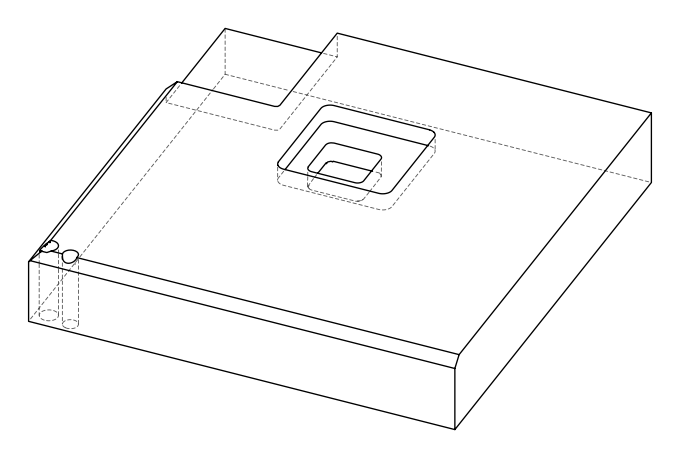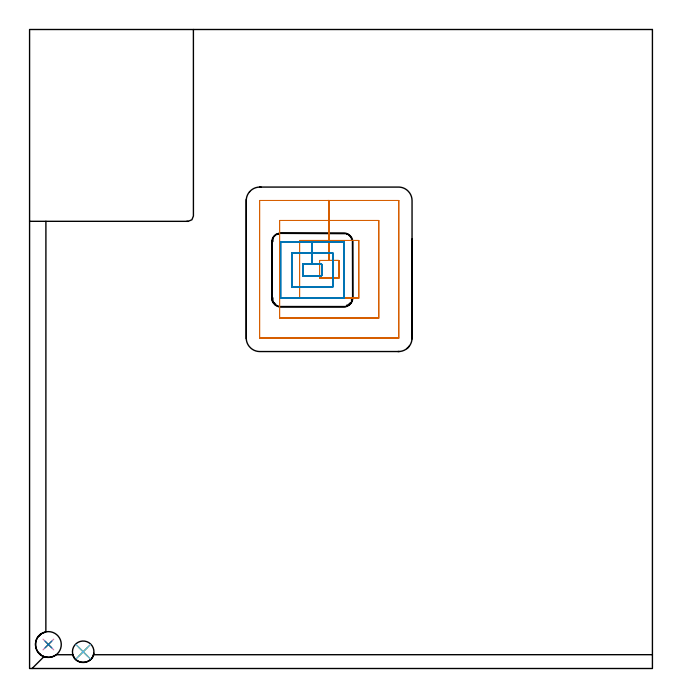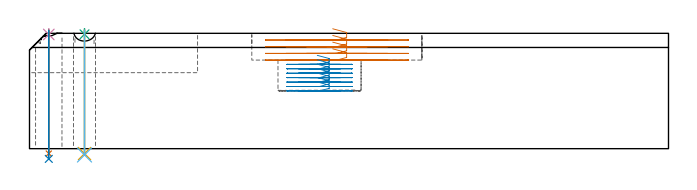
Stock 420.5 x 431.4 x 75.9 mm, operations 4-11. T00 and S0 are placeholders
(PLAN: 11 operations, 8 tool changes, 173.4 min)
(1 AREA_MILL | FG_CHAMFER_SURFACE | UGT0205_001 | 13.38 min | 18174 mm3)
(2 AREA_MILL_1 | FG_CHAMFER_SURFACE_1 | UGT0205_001 | 9.77 min | 18325 mm3)
(3 MILL_CORNER_NOTCH_RECTANGULAR | CORNER_NOTCH_RECTANGULAR | NXT0201_008 | Follow Part, ap 1.5, ae 75% | 136.14 min | 370526 mm3)
(4 MILL_RECTANGULAR_POCKET | POCKET_RECTANGULAR_STRAIGHT | UGT0201_100 | Follow Part, ap 4.5, ae 75% | 7.58 min | 217412 mm3)
(5 MILL_RECTANGULAR_POCKET_1 | POCKET_RECTANGULAR_STRAIGHT_1 | UGT0201_092 | Follow Part, ap 3, ae 75% | 5.13 min | 54682 mm3)
(6 SPOT_DRILL | STEP1HOLE | NXT0321_9005460120000 | 0.03 min | 4 mm3)
(7 SPOT_DRILL_1 | STEP1HOLE_1 | NXT0321_9005460120000 | 0.03 min | 0 mm3)
(8 DRILL_THROUGH_HOLE_INTO_CENTER | STEP1HOLE | NXT0301_065 | 0.33 min | 5182 mm3)
(9 DRILL_TO_ENLARGE_THROUGH_HOLE | STEP1HOLE | NXT0301_106 | 0.33 min | 7171 mm3)
(10 DRILL_THROUGH_HOLE_INTO_CENTER_1 | STEP1HOLE_1 | NXT0301_065 | 0.33 min | 5226 mm3)
(11 DRILL_TO_ENLARGE_THROUGH_HOLE_1 | STEP1HOLE_1 | UGT0301_245 | 0.34 min | 12534 mm3)
(TOOL UGT0205_001 | Chamfer Mill 20 x 3 x 45 deg. | D20 FL50 Z2)
(TOOL NXT0201_008 | ENDMILL 6mm [2P460-0600-NA 1630] | D6 FL26 Z6)
(TOOL UGT0201_100 | End Mill 18 mm | D18 FL22 Z2)
(TOOL UGT0201_092 | End mill 12 mm | D12 R1 FL26 Z4)
(TOOL NXT0321_9005460120000 | NC Spot Drill, 142deg, 12mm, Carbide, Uncoated | D12 PA142 FL30 Z2)
(TOOL NXT0301_065 | Carbide Drill 9.4mm [860.1-0940-075A1-MM 2214] | D9.4 PA140 FL98 Z2)
(TOOL NXT0301_106 | Carbide Drill 14.5mm [860.1-1450-073A1-MM 2214] | D14.5 PA140 FL83 Z2)
(TOOL UGT0301_245 | Twist Drill 17.4 mm | D17.4 PA118 FL130 Z2)
(OP 4 MILL_RECTANGULAR_POCKET)
G17 G21 G94 G90
T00 M6
G54
G17 G0 G90 X199.533 Y263.5 S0 M3
G43 Z85.9 H0
Z78.9
G94 G1 X208.7 Z76.444 F250.
Y275.5 Z73.228
X202.25 Z71.5
X195.8 F500.
Y263.5
X208.7
Y275.5
X202.25
Y289.
X182.3
Y250.
X222.2
Y289.
X202.25
Y302.5
X168.8
Y236.5
X235.7
Y302.5
X202.25
Y316.
X155.4
X155.345 Y315.995
X155.305 Y315.955
X155.3 Y315.9
Y223.1
X155.305 Y223.045
X155.345 Y223.005
X155.4 Y223.
X249.1
X249.155 Y223.005
X249.195 Y223.045
X249.2 Y223.1
Y315.9
X249.195 Y315.955
X249.155 Y315.995
X249.1 Y316.
X202.25
X201.25
G0 X199.533 Y263.5 Z74.5
G1 X208.7 Z72.044 F250.
Y275.5 Z68.828
X202.25 Z67.1
X195.8 F500.
Y263.5
X208.7
Y275.5
X202.25
Y289.
X182.3
Y250.
X222.2
Y289.
X202.25
Y302.5
X168.8
Y236.5
X235.7
Y302.5
X202.25
Y316.
X155.4
X155.345 Y315.995
X155.305 Y315.955
X155.3 Y315.9
Y223.1
X155.305 Y223.045
X155.345 Y223.005
X155.4 Y223.
X249.1
X249.155 Y223.005
X249.195 Y223.045
X249.2 Y223.1
Y315.9
X249.195 Y315.955
X249.155 Y315.995
X249.1 Y316.
X202.25
X201.25
G0 X199.533 Y263.5 Z70.1
G1 X208.7 Z67.644 F250.
Y275.5 Z64.428
X202.25 Z62.7
X195.8 F500.
Y263.5
X208.7
Y275.5
X202.25
Y289.
X182.3
Y250.
X222.2
Y289.
X202.25
Y302.5
X168.8
Y236.5
X235.7
Y302.5
X202.25
Y316.
X155.4
X155.345 Y315.995
X155.305 Y315.955
X155.3 Y315.9
Y223.1
X155.305 Y223.045
X155.345 Y223.005
X155.4 Y223.
X249.1
X249.155 Y223.005
X249.195 Y223.045
X249.2 Y223.1
Y315.9
X249.195 Y315.955
X249.155 Y315.995
X249.1 Y316.
X202.25
X201.25
G0 X199.533 Y263.5 Z65.7
G1 X208.7 Z63.244 F250.
Y275.5 Z60.028
X202.25 Z58.3
X195.8 F500.
Y263.5
X208.7
Y275.5
X202.25
Y289.
X182.3
Y250.
X222.2
Y289.
X202.25
Y302.5
X168.8
Y236.5
X235.7
Y302.5
X202.25
Y316.
X155.4
X155.345 Y315.995
X155.305 Y315.955
X155.3 Y315.9
Y223.1
X155.305 Y223.045
X155.345 Y223.005
X155.4 Y223.
X249.1
X249.155 Y223.005
X249.195 Y223.045
X249.2 Y223.1
Y315.9
X249.195 Y315.955
X249.155 Y315.995
X249.1 Y316.
X202.25
X201.25
G0 Z85.9
M5
M2
(OP 5 MILL_RECTANGULAR_POCKET_1)
G17 G21 G94 G90
T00 M6
G54
G17 G0 G90 X189.374 Y265.1 S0 M3
G43 Z85.9 H0
Z61.408
G94 G1 X197.2 Z59.311 F250.
Y273. Z57.194
X190.85 Z55.492
X184.5 F500.
Y265.1
X197.2
Y273.
X190.85
Y280.5
X177.
Y257.6
X204.7
Y280.5
X190.85
Y288.
X169.6
X169.545 Y287.995
X169.505 Y287.955
X169.5 Y287.9
Y250.2
X169.505 Y250.145
X169.545 Y250.105
X169.6 Y250.1
X212.1
X212.155 Y250.105
X212.195 Y250.145
X212.2 Y250.2
Y287.9
X212.195 Y287.955
X212.155 Y287.995
X212.1 Y288.
X190.85
X189.85
G0 X189.374 Y265.1 Z58.492
G1 X197.2 Z56.395 F250.
Y273. Z54.278
X190.85 Z52.577
X184.5 F500.
Y265.1
X197.2
Y273.
X190.85
Y280.5
X177.
Y257.6
X204.7
Y280.5
X190.85
Y288.
X169.6
X169.545 Y287.995
X169.505 Y287.955
X169.5 Y287.9
Y250.2
X169.505 Y250.145
X169.545 Y250.105
X169.6 Y250.1
X212.1
X212.155 Y250.105
X212.195 Y250.145
X212.2 Y250.2
Y287.9
X212.195 Y287.955
X212.155 Y287.995
X212.1 Y288.
X190.85
X189.85
G0 X189.374 Y265.1 Z55.577
G1 X197.2 Z53.48 F250.
Y273. Z51.363
X190.85 Z49.662
X184.5 F500.
Y265.1
X197.2
Y273.
X190.85
Y280.5
X177.
Y257.6
X204.7
Y280.5
X190.85
Y288.
X169.6
X169.545 Y287.995
X169.505 Y287.955
X169.5 Y287.9
Y250.2
X169.505 Y250.145
X169.545 Y250.105
X169.6 Y250.1
X212.1
X212.155 Y250.105
X212.195 Y250.145
X212.2 Y250.2
Y287.9
X212.195 Y287.955
X212.155 Y287.995
X212.1 Y288.
X190.85
X189.85
G0 X189.374 Y265.1 Z52.662
G1 X197.2 Z50.564 F250.
Y273. Z48.448
X190.85 Z46.746
X184.5 F500.
Y265.1
X197.2
Y273.
X190.85
Y280.5
X177.
Y257.6
X204.7
Y280.5
X190.85
Y288.
X169.6
X169.545 Y287.995
X169.505 Y287.955
X169.5 Y287.9
Y250.2
X169.505 Y250.145
X169.545 Y250.105
X169.6 Y250.1
X212.1
X212.155 Y250.105
X212.195 Y250.145
X212.2 Y250.2
Y287.9
X212.195 Y287.955
X212.155 Y287.995
X212.1 Y288.
X190.85
X189.85
G0 X189.374 Y265.1 Z49.746
G1 X197.2 Z47.649 F250.
Y273. Z45.532
X190.85 Z43.831
X184.5 F500.
Y265.1
X197.2
Y273.
X190.85
Y280.5
X177.
Y257.6
X204.7
Y280.5
X190.85
Y288.
X169.6
X169.545 Y287.995
X169.505 Y287.955
X169.5 Y287.9
Y250.2
X169.505 Y250.145
X169.545 Y250.105
X169.6 Y250.1
X212.1
X212.155 Y250.105
X212.195 Y250.145
X212.2 Y250.2
Y287.9
X212.195 Y287.955
X212.155 Y287.995
X212.1 Y288.
X190.85
X189.85
G0 X189.374 Y265.1 Z46.831
G1 X197.2 Z44.734 F250.
Y273. Z42.617
X190.85 Z40.915
X184.5 F500.
Y265.1
X197.2
Y273.
X190.85
Y280.5
X177.
Y257.6
X204.7
Y280.5
X190.85
Y288.
X169.6
X169.545 Y287.995
X169.505 Y287.955
X169.5 Y287.9
Y250.2
X169.505 Y250.145
X169.545 Y250.105
X169.6 Y250.1
X212.1
X212.155 Y250.105
X212.195 Y250.145
X212.2 Y250.2
Y287.9
X212.195 Y287.955
X212.155 Y287.995
X212.1 Y288.
X190.85
X189.85
G0 X189.374 Y265.1 Z43.915
G1 X197.2 Z41.818 F250.
Y273. Z39.701
X190.85 Z38.
X184.5 F500.
Y265.1
X197.2
Y273.
X190.85
Y280.5
X177.
Y257.6
X204.7
Y280.5
X190.85
Y288.
X169.6
X169.545 Y287.995
X169.505 Y287.955
X169.5 Y287.9
Y250.2
X169.505 Y250.145
X169.545 Y250.105
X169.6 Y250.1
X212.1
X212.155 Y250.105
X212.195 Y250.145
X212.2 Y250.2
Y287.9
X212.195 Y287.955
X212.155 Y287.995
X212.1 Y288.
X190.85
X189.85
G0 Z85.9
M5
M2
(OP 6 SPOT_DRILL)
G17 G21 G94 G90
T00 M6
G54
G17 G0 G90 X36.2 Y11.3 S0 M3
G43 Z85.9 H0
G94 G81 G98 Z75.267 F250. R78.9
G80
M5
M2
(OP 7 SPOT_DRILL_1)
G17 G21 G94 G90
T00 M6
G54
G17 G0 G90 X12.7 Y16.2 S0 M3
G43 Z85.9 H0
G94 G81 G98 Z75.151 F250. R78.9
G80
M5
M2
(OP 8 DRILL_THROUGH_HOLE_INTO_CENTER)
G17 G21 G94 G90
T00 M6
G54
G17 G0 G90 X36.2 Y11.3 S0 M3
G43 Z85.9 H1
G94 G73 G98 Z-3.211 F250. Q8.79 R77.9
G80
M5
M2
(OP 9 DRILL_TO_ENLARGE_THROUGH_HOLE)
G17 G21 G94 G90
T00 M6
G54
G17 G0 G90 X36.2 Y11.3 S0 M3
G43 Z85.9 H1
G94 G73 G98 Z-4.139 F250. Q13.34 R77.9
G80
M5
M2
(OP 10 DRILL_THROUGH_HOLE_INTO_CENTER_1)
G17 G21 G94 G90
T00 M6
G54
G17 G0 G90 X12.7 Y16.2 S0 M3
G43 Z85.9 H1
G94 G73 G98 Z-3.211 F250. Q8.79 R77.9
G80
M5
M2
(OP 11 DRILL_TO_ENLARGE_THROUGH_HOLE_1)
G17 G21 G94 G90
T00 M6
G54
G17 G0 G90 X12.7 Y16.2 S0 M3
G43 Z85.9 H0
G94 G73 G98 Z-6.727 F250. Q16.525 R77.9
G80
M5
M2
